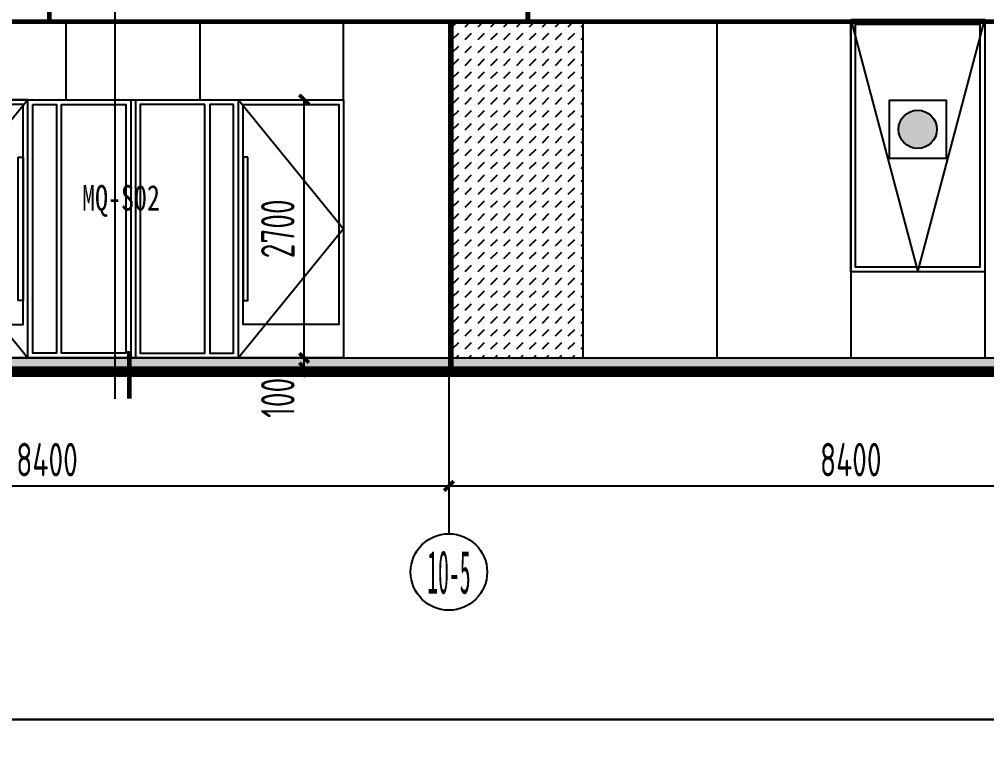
# Model space of a CAD drawing. Extents: x -863035 to 270371, y -8918 to 240488.
# Drawn here: x -353077 to -342968, y 143382 to 150996 of the extents above; entities that cross this region are included whole.
import ezdxf
from ezdxf.enums import TextEntityAlignment as Align

# ---------------------------------------------------------------- set-up
doc = ezdxf.new("R2010")
doc.units = 0
doc.header["$LTSCALE"] = 1000
doc.header["$MEASUREMENT"] = 0
doc.linetypes.add('109-34 轴网$0$L1$0$$AUDIT_BAD_LTYPE1', pattern=[0])
for name, color, linetype in [('01-标注_符号', 200, 'Continuous'), ('01-标注_轴线坐标', 132, 'Continuous'), ('02-TEXT_轴号', 7, 'Continuous'), ('05-填充_156', 156, 'Continuous'), ('05-填充_18', 18, 'Continuous'), ('A-C_窗', 140, 'Continuous'), ('A-SE-MAT', 9, 'Continuous'), ('AXIS_TEXT', 7, 'Continuous'), ('E-立面', 255, 'Continuous'), ('E-立面轮廓', 241, 'Continuous'), ('PUB_DIM', 3, 'Continuous')]:
    doc.layers.add(name, color=color, linetype=linetype)
doc.layers.add('04-不打印_辅助线', color=165, linetype='Continuous', plot=False)
doc.styles.add('_TCH_AXIS', font='STXIHEI.TTF')
doc.styles.add('_TCH_DIM_T3', font='ROS1', dxfattribs={"width": 0.75, "bigfont": 'JD'})
doc.styles.add('_TCH_LABEL', font='', dxfattribs={"width": 0.75})
doc.styles.add('COMPLEX', font='COMPLEX')
doc.styles.get('_TCH_LABEL').set_extended_font_data('SimSun')
doc.dimstyles.new('_TCH_ARCH&&100', dxfattribs={"dimtxt": 350, "dimasz": 100, "dimexe": 250, "dimexo": 300, "dimgap": 100, "dimtad": 1, "dimdec": 0, "dimzin": 0, "dimdsep": 46, "dimtxsty": '_TCH_DIM_T3', "dimblk": 'ARCHTICK', "dimcen": 0.09, "dimclrt": 7, "dimazin": 2, "dimtfac": 1, "dimtdec": 0, "dimtix": 1, "dimtmove": 2, "dimatfit": 3, "dimfxl": 0, "dimtolj": 1, "dimtzin": 0, "dimarcsym": 0})

# ---------------------------------------------------------------- blocks, each defined once
blk = doc.blocks.new('A$C19DA4980')
at = {"layer": 'A-C_窗'}
for points in [[(0, 2700), (4400, 2700), (4400, 0), (0, 0)], [(1100, 2700), (0, 2700), (0, 0), (1100, 0)], [(1050, 2650), (50, 2650), (50, 350), (1050, 350)], [(1150, 2650), (1400, 2650), (1400, 50), (1150, 50)], [(1450, 2650), (2125, 2650), (2125, 50), (1450, 50)], [(2950, 2650), (2275, 2650), (2275, 50), (2950, 50)], [(3250, 2650), (3000, 2650), (3000, 50), (3250, 50)], [(3300, 2700), (4400, 2700), (4400, 0), (3300, 0)], [(3350, 2650), (4350, 2650), (4350, 350), (3350, 350)], [(1000, 2100), (1050, 2100), (1050, 600), (1000, 600)], [(3400, 2100), (3350, 2100), (3350, 600), (3400, 600)]]:
    blk.add_lwpolyline(points, close=True, dxfattribs=at)
for points in [[(1100, 2700), (0, 1350), (1100, 0)], [(2175, 2700), (2175, 0)], [(2225, 2700), (2225, 0)], [(3300, 2700), (4400, 1350), (3300, 0)]]:
    blk.add_lwpolyline(points, dxfattribs=at)
blk = doc.blocks.new('A$C70DF4B89')
at = {"layer": 'A-C_窗'}
for points in [[(-1400, 2640), (0, 2640), (0, 0), (-1400, 0)], [(-1350, 2590), (-50, 2590), (-50, 50), (-1350, 50)]]:
    blk.add_lwpolyline(points, close=True, dxfattribs=at)
blk.add_lwpolyline([(-1400, 2640), (-700, 0), (0, 2640)], dxfattribs=at)
blk = doc.blocks.new('消防救援窗口标志')
at = {"layer": 'A-SE-MAT'}
h = blk.add_hatch(color=1, dxfattribs=at)
h.dxf.hatch_style = 1
edge = h.paths.add_edge_path()
edge.add_arc((1413360, -341824), 200, 0, 360)
at = {"layer": 'A-SE-MAT', "color": 1}
blk.add_lwpolyline([(1413060, -342124), (1413660, -342124), (1413660, -341524), (1413060, -341524)], close=True, dxfattribs=at)
blk.add_circle((1413360, -341824), 200, dxfattribs=at)
blk = doc.blocks.new('jyhdrtjy')
at = {"layer": '04-不打印_辅助线'}
blk.add_lwpolyline([(6141.3, -23718.3), (66053.6, -23718.3)], dxfattribs=at)
at = {"layer": 'E-立面', "linetype": '109-34 轴网$0$L1$0$$AUDIT_BAD_LTYPE1'}
blk.add_lwpolyline([(66053.6, -23818.3), (6164.3, -23818.3)], dxfattribs=at)
at = {"layer": 'E-立面轮廓', "const_width": 50}
for points in [[(28902.8, -4818.3), (28902.8, -2893.3), (48752.8, -2893.3), (48752.8, -20178.3)], [(32152.8, -20178.3), (32152.8, -4793.3), (13302.8, -4793.3), (13302.8, -20203.3), (61942.8, -20203.3), (61942.8, -9493.3), (60127.8, -9493.3)], [(32127.8, -5293.3), (43752.8, -5293.3), (43752.8, -20178.3)]]:
    blk.add_lwpolyline(points, dxfattribs=at)
at = {"layer": 'E-立面轮廓', "linetype": '109-34 轴网$0$L1$0$$AUDIT_BAD_LTYPE1', "const_width": 100}
blk.add_lwpolyline([(66053.6, -23868.3), (6164.3, -23868.3)], dxfattribs=at)
blk = doc.blocks.new('_ArchTick')
at = {"color": 0, "linetype": 'ByBlock', "const_width": 0.4}
blk.add_lwpolyline([(-0.5, -0.5), (0.5, 0.5)], dxfattribs=at)
blk = doc.blocks.new('*D173')
at = {"layer": '01-标注_轴线坐标', "color": 0, "lineweight": -2, "transparency": 16777216}
for p, q in [((-356988, 148318), (-356988, 145868)), ((-348588, 148318), (-348588, 145868)), ((-356988, 146118), (-348588, 146118))]:
    blk.add_line(p, q, dxfattribs=at)
at = {"layer": 'Defpoints', "color": 0, "transparency": 16777216}
for p in [(-356988, 148618), (-348588, 148618), (-348588, 146118)]:
    blk.add_point(p, dxfattribs=at)
at = {"layer": '01-标注_轴线坐标', "color": 0, "lineweight": -2, "transparency": 16777216, "xscale": 100, "yscale": 100, "zscale": 100, "rotation": 180}
blk.add_blockref('_ArchTick', (-356988, 146118), dxfattribs=at)
at = {"layer": '01-标注_轴线坐标', "color": 0, "lineweight": -2, "transparency": 16777216, "xscale": 100, "yscale": 100, "zscale": 100}
blk.add_blockref('_ArchTick', (-348588, 146118), dxfattribs=at)
at = {"layer": '01-标注_轴线坐标', "color": 7, "transparency": 16777216, "insert": (-352788, 146393), "char_height": 350, "attachment_point": 5, "style": '_TCH_DIM_T3'}
blk.add_mtext('\\A1;8400', dxfattribs=at)
blk = doc.blocks.new('*D174')
at = {"layer": '01-标注_轴线坐标', "color": 0, "lineweight": -2, "transparency": 16777216}
for p, q in [((-348588, 148318), (-348588, 145868)), ((-340188, 148318), (-340188, 145868)), ((-348588, 146118), (-340188, 146118))]:
    blk.add_line(p, q, dxfattribs=at)
at = {"layer": 'Defpoints', "color": 0, "transparency": 16777216}
for p in [(-348588, 148618), (-340188, 148618), (-340188, 146118)]:
    blk.add_point(p, dxfattribs=at)
at = {"layer": '01-标注_轴线坐标', "color": 0, "lineweight": -2, "transparency": 16777216, "xscale": 100, "yscale": 100, "zscale": 100, "rotation": 180}
blk.add_blockref('_ArchTick', (-348588, 146118), dxfattribs=at)
at = {"layer": '01-标注_轴线坐标', "color": 0, "lineweight": -2, "transparency": 16777216, "xscale": 100, "yscale": 100, "zscale": 100}
blk.add_blockref('_ArchTick', (-340188, 146118), dxfattribs=at)
at = {"layer": '01-标注_轴线坐标', "color": 7, "transparency": 16777216, "insert": (-344388, 146393), "char_height": 350, "attachment_point": 5, "style": '_TCH_DIM_T3'}
blk.add_mtext('\\A1;8400', dxfattribs=at)
blk = doc.blocks.new('_AXISO')
blk.add_circle((0, 0), 0.5)
at = {"layer": 'AXIS_TEXT', "style": 'COMPLEX', "width": 1.041667}
blk.add_attdef('A', text='', height=0.56, dxfattribs=at).set_placement((-0.25, -0.28), (0.25, -0.28), align=Align.FIT)
blk = doc.blocks.new('*D702')
at = {"layer": 'Defpoints', "color": 0, "transparency": 16777216}
for p in [(-350607, 150156), (-350101, 150156), (-350607, 147456)]:
    blk.add_point(p, dxfattribs=at)
at = {"layer": 'PUB_DIM', "color": 0, "lineweight": -2, "transparency": 16777216}
for p, q in [((-350307, 150156), (-349851, 150156)), ((-350101, 147456), (-350101, 150156)), ((-350307, 147456), (-349851, 147456))]:
    blk.add_line(p, q, dxfattribs=at)
at = {"layer": 'PUB_DIM', "color": 0, "lineweight": -2, "transparency": 16777216, "xscale": 100, "yscale": 100, "zscale": 100}
for p, rotation in [((-350101, 150156), 90), ((-350101, 147456), 270)]:
    blk.add_blockref('_ArchTick', p, dxfattribs=dict(at, rotation=rotation))
at = {"layer": 'PUB_DIM', "color": 7, "transparency": 16777216, "insert": (-350376, 148806), "char_height": 350, "attachment_point": 5, "rotation": 90, "style": '_TCH_DIM_T3'}
blk.add_mtext('\\A1;2700', dxfattribs=at)
blk = doc.blocks.new('*D703')
at = {"layer": 'Defpoints', "color": 0, "transparency": 16777216}
for p in [(-350607, 147456), (-350101, 147456), (-350607, 147356)]:
    blk.add_point(p, dxfattribs=at)
at = {"layer": 'PUB_DIM', "color": 0, "lineweight": -2, "transparency": 16777216}
for p, q in [((-350101, 147456), (-350101, 147556)), ((-350307, 147456), (-349851, 147456)), ((-350101, 147356), (-350101, 147456)), ((-350307, 147356), (-349851, 147356)), ((-350101, 147356), (-350101, 147256))]:
    blk.add_line(p, q, dxfattribs=at)
at = {"layer": 'PUB_DIM', "color": 0, "lineweight": -2, "transparency": 16777216, "xscale": 100, "yscale": 100, "zscale": 100}
for p, rotation in [((-350101, 147456), 270), ((-350101, 147356), 90)]:
    blk.add_blockref('_ArchTick', p, dxfattribs=dict(at, rotation=rotation))
at = {"layer": 'PUB_DIM', "color": 7, "transparency": 16777216, "insert": (-350376, 147039), "char_height": 350, "attachment_point": 5, "rotation": 90, "style": '_TCH_DIM_T3'}
blk.add_mtext('\\A1;100', dxfattribs=at)

msp = doc.modelspace()

# ---------------------------------------------------------------- hatches: boundary and pattern name
at = {"layer": '05-填充_156'}
h = msp.add_hatch(dxfattribs=at)
h.set_pattern_fill('DASH', color=256, scale=100, angle=45)
h.set_pattern_definition([(45, (-877534.57, 98653.57), (1e-14, 134.703842), [95.25, -95.25])])
h.paths.add_polyline_path([(-347188.1, 150996.2), (-348588.1, 150996.2), (-348588.1, 147456.2), (-347188.1, 147456.2)])
at = {"layer": '05-填充_18'}
h = msp.add_hatch(color=256, dxfattribs=at)
h.dxf.hatch_style = 1
h.paths.add_polyline_path([(-384888.1, 147356.2), (-337488.1, 147356.2), (-337488.1, 147456.2), (-384888.1, 147456.2)])

# ---------------------------------------------------------------- linework, layer by layer
at = {"layer": '04-不打印_辅助线'}
for points in [[(-396516, 143674.5), (-322416, 143674.5), (-322416, 171174.5), (-396516, 171174.5)], [(-396516, 116174.5), (-322416, 116174.5), (-322416, 143674.5), (-396516, 143674.5)]]:
    msp.add_lwpolyline(points, close=True, dxfattribs=at)
at = {"layer": 'A-C_窗'}
for points in [[(-352588.1, 150156.2), (-352588.1, 150996.2)], [(-351188.1, 150156.2), (-351188.1, 150996.2)], [(-349688.1, 150156.2), (-349688.1, 150996.2)], [(-347188.1, 150996.2), (-347188.1, 147456.2)], [(-345788.1, 150996.2), (-345788.1, 147456.2)], [(-344388.1, 150996.2), (-344388.1, 147456.2)], [(-342988.1, 150996.2), (-342988.1, 147456.2)], [(-384888.1, 147456.2), (-337488.1, 147456.2)]]:
    msp.add_lwpolyline(points, dxfattribs=at)
at = {"layer": 'E-立面', "linetype": '109-34 轴网$0$L1$0$$AUDIT_BAD_LTYPE1'}
msp.add_lwpolyline([(-348588.1, 150996.2), (-348588.1, 147356.2)], dxfattribs=at)
at = {"layer": 'E-立面轮廓', "const_width": 50}
msp.add_lwpolyline([(-348563.1, 150996.2), (-348563.1, 147356.2)], dxfattribs=at)

# ---------------------------------------------------------------- block references
at = {"layer": '01-标注_轴线坐标'}
ref = msp.add_blockref('_AXISO', (-348588.1, 145218.3), dxfattribs=dict(at, xscale=800, yscale=800, zscale=800))
ref.add_attrib('A', '10-5', dxfattribs={"layer": '02-TEXT_轴号', "height": 452.55, "style": '_TCH_AXIS', "width": 0.374624}).set_placement((-348814.4, 144992), (-348361.9, 144992), align=Align.FIT)
at = {"layer": 'A-C_窗'}
for name, p in [('A$C70DF4B89', (-342988.1, 148356.2)), ('A$C19DA4980', (-354088.1, 147456.2))]:
    msp.add_blockref(name, p, dxfattribs=at)
at = {"layer": 'A-SE-MAT'}
msp.add_blockref('消防救援窗口标志', (-1757048.3, 491670.5), dxfattribs=at)

# ---------------------------------------------------------------- next in the draw order: block references
msp.add_blockref('jyhdrtjy', (-396516, 171174.5))

# ---------------------------------------------------------------- next in the draw order: linework, layer by layer
at = {"layer": '01-标注_符号'}
msp.add_line((-352077.4, 147029.4), (-352077.4, 170013.1), dxfattribs=at)
at = {"layer": '01-标注_符号', "const_width": 50}
msp.add_lwpolyline([(-351927.4, 147029.4), (-351927.4, 147529.4)], dxfattribs=at)
at = {"layer": '01-标注_轴线坐标'}
msp.add_line((-348588.1, 148318.3), (-348588.1, 145618.3), dxfattribs=at)

# ---------------------------------------------------------------- next in the draw order: texts
at = {"layer": '01-标注_符号', "color": 7, "style": '_TCH_LABEL', "width": 0.75}
msp.add_text('MQ-S02', height=265.82, dxfattribs=at).set_placement((-352421.6, 148997.6))

# ---------------------------------------------------------------- next in the draw order: dimensions: what is measured, and where the dimension line sits
at = {"layer": '01-标注_轴线坐标'}
for p1, p2, picture, middle in [((-356988.1, 148618.3), (-348588.1, 148618.3), '*D173', (-352788.1, 146393.3)), ((-348588.1, 148618.3), (-340188.1, 148618.3), '*D174', (-344388.1, 146393.3))]:
    dim = msp.add_aligned_dim(p1=p1, p2=p2, distance=-2500, dimstyle='_TCH_ARCH&&100', dxfattribs=at)
    dim.commit()
    dim.dimension.update_dxf_attribs({"geometry": picture, "text_midpoint": middle})
at = {"layer": 'PUB_DIM'}
dim = msp.add_aligned_dim(p1=(-350606.6, 147456.2), p2=(-350606.6, 150156.2), distance=-505.4, dimstyle='_TCH_ARCH&&100', dxfattribs=at)
dim.commit()
dim.dimension.update_dxf_attribs({"geometry": '*D702', "text_midpoint": (-350376.1, 148806.2)})
dim = msp.add_linear_dim(base=(-350101.1, 147456.2), p1=(-350606.6, 147356.2), p2=(-350606.6, 147456.2), angle=90, dimstyle='_TCH_ARCH&&100', dxfattribs=at)
dim.commit()
dim.dimension.update_dxf_attribs({"geometry": '*D703', "text_midpoint": (-350376.1, 147038.9), "dimtype": 161})

doc.saveas('drawing.dxf')
